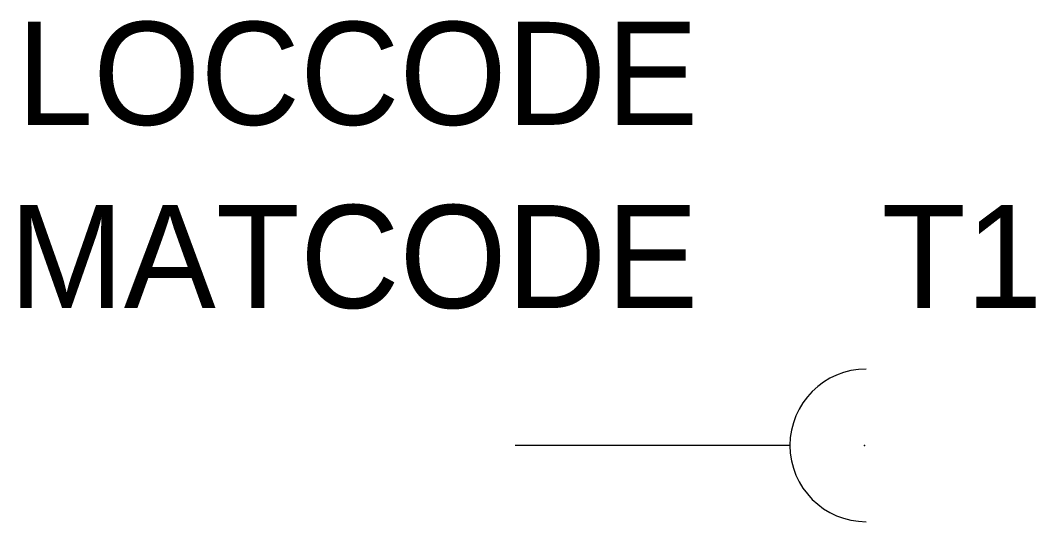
# Model space of a CAD drawing. Extents: x -16.8 to 5.4, y -1.7 to 9.3.
import ezdxf
from ezdxf.enums import TextEntityAlignment as Align

# ---------------------------------------------------------------- set-up
doc = ezdxf.new("R2010")
doc.units = 0
doc.layers.get('0').update_dxf_attribs({"linetype": 'CONTINUOUS'})
doc.layers.add('C', color=6, linetype='CONTINUOUS')
doc.layers.add('T2', color=1, linetype='CONTINUOUS')

msp = doc.modelspace()

# ---------------------------------------------------------------- linework, layer by layer
at = {"color": 0, "linetype": 'CONTINUOUS'}
msp.add_line((0, 0), (-6, 0), dxfattribs=at)
at = {"color": 0}
msp.add_arc((1.667, 0), 1.667, 90, 270, dxfattribs=at)
at = {"layer": 'C', "color": 0, "linetype": 'CONTINUOUS'}
msp.add_point((1.628, 0), dxfattribs=at)

# ---------------------------------------------------------------- texts
at = {"layer": 'T2', "color": 0, "linetype": 'CONTINUOUS'}
for tag, p in [('LOCCODE', (-2, 7)), ('MATCODE', (-2, 3))]:
    msp.add_attdef(tag, text='', height=2.25, dxfattribs=at).set_placement(p, align=Align.RIGHT)
msp.add_attdef('T1', (2, 3), '', height=2.25, dxfattribs=at)

doc.saveas('drawing.dxf')
